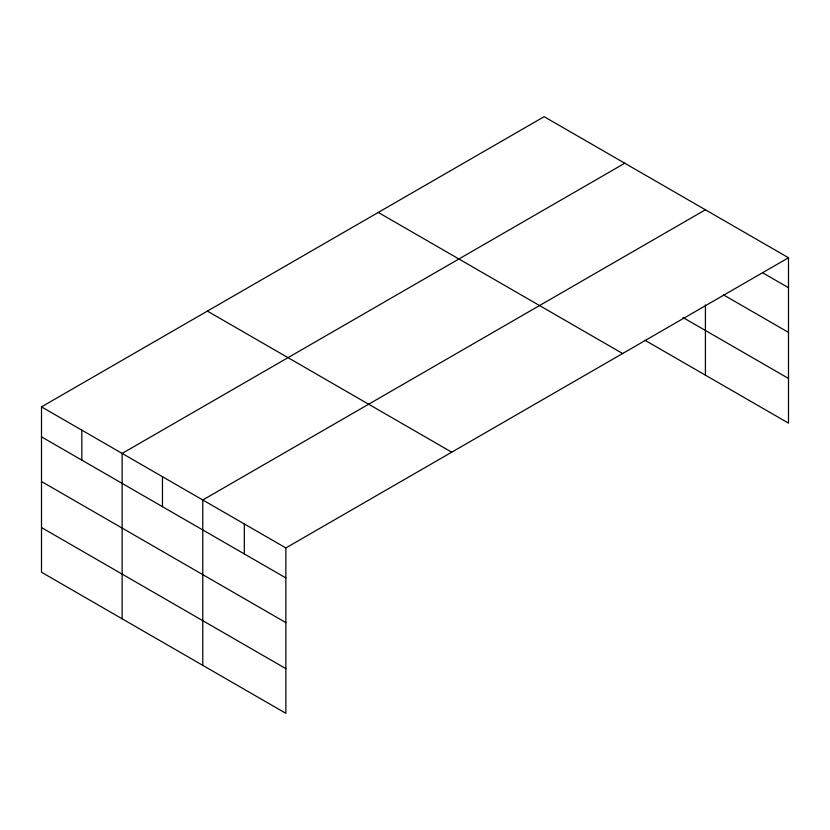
<?xml version="1.0" encoding="UTF-8"?>
<svg xmlns="http://www.w3.org/2000/svg" width="830" height="830" viewBox="0 0 830 830"><rect width="100%" height="100%" fill="white"/><g stroke="black" fill="none" stroke-linecap="round" stroke-linejoin="round"><path stroke-width="1.25" d="M788.5 257.757L544.138 116.677L41.5 406.866L41.5 572.244L285.862 713.323L285.862 547.945L788.5 257.757L788.5 423.134L644.941 340.248M624.783 163.23L122.135 453.429L122.135 618.807M705.417 209.782L202.779 499.982L202.779 665.359M762.677 272.811L788.5 287.72M723.376 294.806L788.5 332.405M683.017 317.548L788.5 378.449M378.273 212.439L622.625 353.518M207.376 311.105L451.728 452.184M41.5 406.866L285.862 547.945M41.5 436.839L285.862 577.919M41.5 481.525L285.862 622.604M41.5 527.558L285.862 668.638M705.417 304.901L705.417 375.16M244.321 523.969L244.321 553.932M162.462 476.7L162.462 506.674M81.817 430.148L81.817 460.111"/></g></svg>
